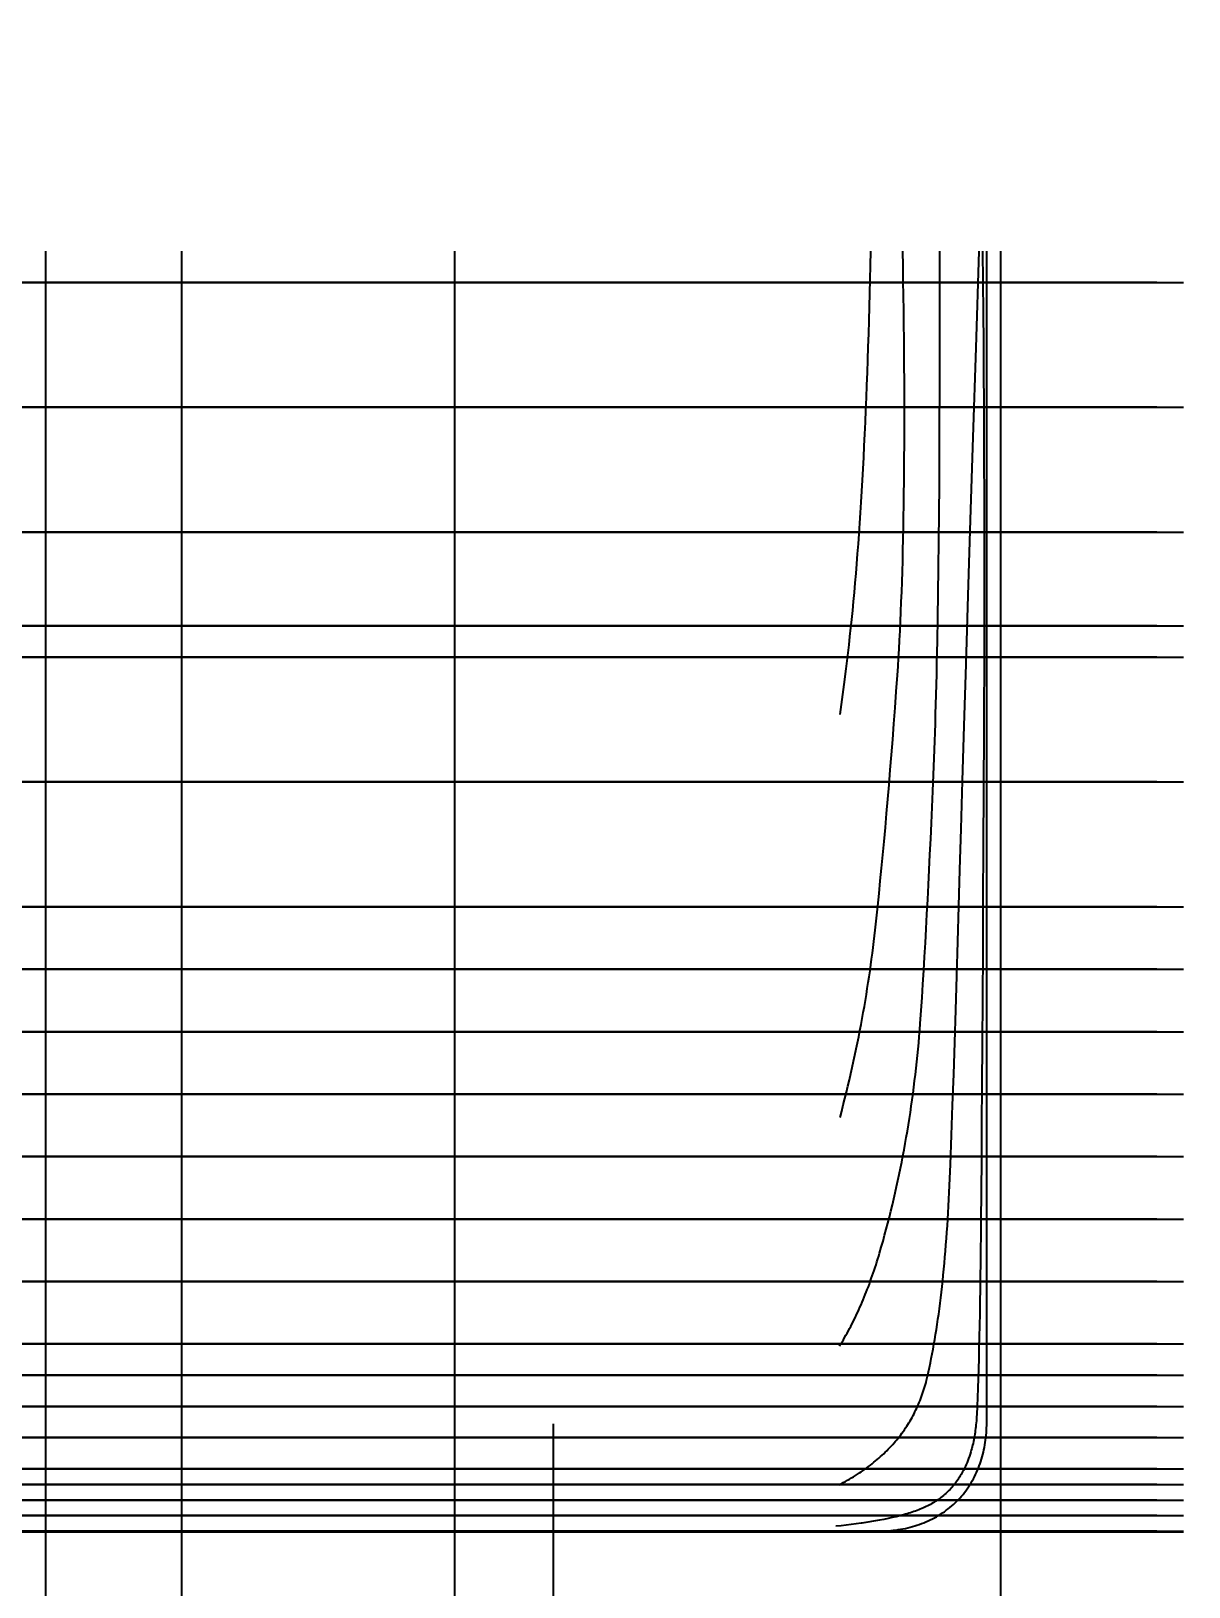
# Model space of a CAD drawing. Header units: millimetres. Extents: x -190954 to 154095, y 101 to 64253.
# Drawn here: x 252.54 to 264.91, y 140.57 to 157.18 of the extents above; entities that cross this region are included whole.
import ezdxf

# ---------------------------------------------------------------- set-up
doc = ezdxf.new("R2010")
doc.units = ezdxf.units.MM
for name, color, linetype in [('GRID', 179, 'Continuous'), ('ST10', 179, 'Continuous'), ('ST11', 179, 'Continuous'), ('ST12', 179, 'Continuous'), ('ST13', 179, 'Continuous'), ('ST14', 179, 'Continuous'), ('ST15', 179, 'Continuous'), ('ST16', 179, 'Continuous'), ('WL20', 179, 'Continuous')]:
    doc.layers.add(name, color=color, linetype=linetype)
doc.styles.add('SLDTEXTSTYLE0', font='TXT', dxfattribs={"width": 0.75})
doc.dimstyles.new('SLDDIMSTYLE1', dxfattribs={"dimtxt": 3.175, "dimasz": 3.302, "dimexe": 0, "dimexo": 0.0625, "dimgap": 0.79375, "dimtad": 0, "dimtih": 1, "dimtoh": 1, "dimlfac": 1500, "dimrnd": 1e-09, "dimzin": 4, "dimdsep": 46, "dimtxsty": 'SLDTEXTSTYLE0', "dimsah": 1, "dimcen": 0.09, "dimadec": 0, "dimazin": 1, "dimtfac": 1, "dimtmove": 0, "dimatfit": 0, "dimfxl": 0, "dimfrac": 2, "dimtolj": 1, "dimtzin": 12, "dimarcsym": 0})

# ---------------------------------------------------------------- blocks, each defined once
blk = doc.blocks.new('_D_1')
at = {"layer": 'WL20'}
for p, q in [((274.867, 150.832), (274.867, 157.182)), ((266.119, 150.832), (278.042, 150.832)), ((266.119, 141.159), (278.042, 141.159)), ((274.867, 141.159), (274.867, 134.809))]:
    blk.add_line(p, q, dxfattribs=at)
for points in [[(274.867, 150.832), (275.375, 154.134), (274.359, 154.134)], [(274.867, 141.159), (274.359, 137.857), (275.375, 137.857)]]:
    blk.add_solid(points, dxfattribs=at)
at = {"layer": 'WL20', "insert": (266.069, 148.293), "char_height": 3.175, "attachment_point": 1, "style": 'SLDTEXTSTYLE0'}
blk.add_mtext('14510.00', dxfattribs=at)
blk = doc.blocks.new('_D_3')
at = {"layer": 'WL20'}
for p, q in [((283.63, 136.813), (283.63, 143.163)), ((253.356, 136.813), (286.805, 136.813)), ((253.356, 125.147), (286.805, 125.147)), ((283.63, 125.147), (283.63, 118.797))]:
    blk.add_line(p, q, dxfattribs=at)
for points in [[(283.63, 136.813), (284.138, 140.115), (283.122, 140.115)], [(283.63, 125.147), (283.122, 121.845), (284.138, 121.845)]]:
    blk.add_solid(points, dxfattribs=at)
at = {"layer": 'WL20', "insert": (274.833, 132.78), "char_height": 3.175, "attachment_point": 1, "style": 'SLDTEXTSTYLE0'}
blk.add_mtext('17500.00', dxfattribs=at)

msp = doc.modelspace()

# ---------------------------------------------------------------- linework, layer by layer
at = {"layer": 'GRID', "color": 135}
for p, q in [((252.6966667, 125.1466667), (252.6966667, 154.8319333)), ((254.1466667, 125.1466667), (254.1466667, 154.8319333)), ((257.0633333, 125.1466667), (257.0633333, 154.8319333)), ((262.8966667, 125.1466667), (262.8966667, 154.8319333)), ((237.8966667, 154.4986), (264.5633333, 154.4986)), ((264.5633333, 154.4986), (237.8966667, 154.4986)), ((237.8966667, 153.1652667), (264.5633333, 153.1652667)), ((264.5633333, 153.1652667), (237.8966667, 153.1652667)), ((237.8966667, 151.8319333), (264.5633333, 151.8319333)), ((264.5633333, 151.8319333), (237.8966667, 151.8319333)), ((237.8966667, 150.4986), (264.5633333, 150.4986)), ((264.5633333, 150.4986), (237.8966667, 150.4986)), ((237.8966667, 149.1652667), (264.5633333, 149.1652667)), ((264.5633333, 149.1652667), (237.8966667, 149.1652667)), ((237.8966667, 147.8319333), (264.5633333, 147.8319333)), ((264.5633333, 147.8319333), (237.8966667, 147.8319333)), ((237.8966667, 147.1652667), (264.5633333, 147.1652667)), ((264.5633333, 147.1652667), (237.8966667, 147.1652667)), ((237.8966667, 146.4986), (264.5633333, 146.4986)), ((264.5633333, 146.4986), (237.8966667, 146.4986)), ((237.8966667, 145.8319333), (264.5633333, 145.8319333)), ((264.5633333, 145.8319333), (237.8966667, 145.8319333)), ((237.8966667, 145.1652667), (264.5633333, 145.1652667)), ((264.5633333, 145.1652667), (237.8966667, 145.1652667)), ((237.8966667, 144.4986), (264.5633333, 144.4986)), ((264.5633333, 144.4986), (237.8966667, 144.4986)), ((237.8966667, 143.8319333), (264.5633333, 143.8319333)), ((264.5633333, 143.8319333), (237.8966667, 143.8319333)), ((237.8966667, 143.1652667), (264.5633333, 143.1652667)), ((264.5633333, 143.1652667), (237.8966667, 143.1652667)), ((237.8966667, 142.8319333), (264.5633333, 142.8319333)), ((264.5633333, 142.8319333), (237.8966667, 142.8319333)), ((237.8966667, 142.4986), (264.5633333, 142.4986)), ((264.5633333, 142.4986), (237.8966667, 142.4986)), ((258.117767, 112.6275564), (258.117767, 142.312823)), ((237.8966667, 142.1652667), (264.5633333, 142.1652667)), ((264.5633333, 142.1652667), (237.8966667, 142.1652667)), ((237.8966667, 141.8319333), (264.5633333, 141.8319333)), ((264.5633333, 141.8319333), (237.8966667, 141.8319333)), ((237.8966667, 141.6652667), (264.5633333, 141.6652667)), ((264.5633333, 141.6652667), (237.8966667, 141.6652667)), ((237.8966667, 141.4986), (264.5633333, 141.4986)), ((264.5633333, 141.4986), (237.8966667, 141.4986)), ((237.8966667, 141.3319333), (264.5633333, 141.3319333)), ((264.5633333, 141.3319333), (237.8966667, 141.3319333)), ((237.8966667, 141.1586), (264.5633333, 141.1586)), ((264.5633333, 141.1586), (237.8966667, 141.1586))]:
    msp.add_line(p, q, dxfattribs=at)
at = {"layer": 'GRID', "color": 255}
for p, q in [((264.5633333, 154.4986), (264.84871, 154.4986)), ((264.5633333, 153.1652667), (264.84871, 153.1652667)), ((264.5633333, 151.8319333), (264.84871, 151.8319333)), ((264.5633333, 150.4986), (264.84871, 150.4986)), ((264.5633333, 149.1652667), (264.84871, 149.1652667)), ((264.5633333, 147.8319333), (264.84871, 147.8319333)), ((264.5633333, 147.1652667), (264.84871, 147.1652667)), ((264.5633333, 146.4986), (264.84871, 146.4986)), ((264.5633333, 145.8319333), (264.84871, 145.8319333)), ((264.5633333, 145.1652667), (264.84871, 145.1652667)), ((264.5633333, 144.4986), (264.84871, 144.4986)), ((264.5633333, 143.8319333), (264.84871, 143.8319333)), ((264.5633333, 143.1652667), (264.84871, 143.1652667)), ((264.5633333, 142.8319333), (264.84871, 142.8319333)), ((264.5633333, 142.4986), (264.84871, 142.4986)), ((264.5633333, 142.1652667), (264.84871, 142.1652667)), ((264.5633333, 141.8319333), (264.84871, 141.8319333)), ((264.5633333, 141.6652667), (264.84871, 141.6652667)), ((264.5633333, 141.4986), (264.84871, 141.4986)), ((264.5633333, 141.3319333), (264.84871, 141.3319333)), ((237.8966667, 141.1652667), (264.5633333, 141.1652667)), ((264.5633333, 141.1652667), (237.8966667, 141.1652667)), ((264.5633333, 141.1652667), (264.84871, 141.1652667)), ((264.5633333, 141.1586), (264.84871, 141.1586))]:
    msp.add_line(p, q, dxfattribs=at)
at = {"layer": 'GRID', "color": 2}
for p, q in [((237.8966667, 150.8319333), (264.5633333, 150.8319333)), ((264.5633333, 150.8319333), (237.8966667, 150.8319333)), ((264.5633333, 150.8319333), (264.84871, 150.8319333))]:
    msp.add_line(p, q, dxfattribs=at)
at = {"layer": 'ST10', "color": 80}
for p, q in [((262.7466667, 154.1756833), (262.7466667, 154.8319333)), ((262.7466667, 153.5194333), (262.7466667, 154.1756833)), ((262.7466667, 152.8631833), (262.7466667, 153.5194333)), ((262.7466667, 152.2069333), (262.7466667, 152.8631833)), ((262.7466667, 151.5506833), (262.7466667, 152.2069333)), ((262.7466667, 150.8944333), (262.7466667, 151.5506833)), ((262.7466667, 150.2381833), (262.7466667, 150.8944333)), ((262.7466667, 149.5819333), (262.7466667, 150.2381833)), ((262.7466667, 148.9256833), (262.7466667, 149.5819333)), ((262.7466667, 148.284082), (262.7466667, 148.9256833)), ((262.7466667, 147.6819493), (262.7466667, 148.284082)), ((262.7466667, 147.119694), (262.7466667, 147.6819493)), ((262.7466667, 146.597314), (262.7466667, 147.119694)), ((262.7466667, 146.1148107), (262.7466667, 146.597314)), ((262.7466667, 145.672184), (262.7466667, 146.1148107)), ((262.7466667, 145.2694333), (262.7466667, 145.672184)), ((262.7466667, 144.9065587), (262.7466667, 145.2694333)), ((262.7466667, 144.5835607), (262.7466667, 144.9065587)), ((262.7466667, 144.2951), (262.7466667, 144.5835607)), ((262.7466667, 144.025048), (262.7466667, 144.2951)), ((262.7466667, 143.7699427), (262.7466667, 144.025048)), ((262.7466667, 143.527392), (262.7466667, 143.7699427)), ((262.7466667, 143.2951827), (262.7466667, 143.527392)), ((262.7466667, 143.0712127), (262.7466667, 143.2951827)), ((262.7466667, 142.8534133), (262.7466667, 143.0712127)), ((262.7466667, 142.6396793), (262.7466667, 142.8534133)), ((262.7466667, 142.4277727), (262.7466667, 142.6396793)), ((262.7465947, 142.3217547), (262.7466667, 142.4277727)), ((262.736936, 142.1638727), (262.7397, 142.189972)), ((262.7397, 142.189972), (262.741996, 142.2161727)), ((262.741996, 142.2161727), (262.743828, 142.242462)), ((262.743828, 142.242462), (262.7452013, 142.26883)), ((262.7452013, 142.26883), (262.746122, 142.2952647)), ((262.746122, 142.2952647), (262.7465947, 142.3217547)), ((262.7102767, 142.0100487), (262.7159373, 142.0352967)), ((262.7159373, 142.0352967), (262.7211067, 142.0607167)), ((262.7211067, 142.0607167), (262.725788, 142.0862953)), ((262.725788, 142.0862953), (262.729984, 142.1120227)), ((262.729984, 142.1120227), (262.7336987, 142.1378853)), ((262.7336987, 142.1378853), (262.736936, 142.1638727)), ((262.656728, 141.8391227), (262.6658787, 141.8628353)), ((262.6658787, 141.8628353), (262.6745273, 141.8868027)), ((262.6745273, 141.8868027), (262.682676, 141.9110127)), ((262.682676, 141.9110127), (262.6903233, 141.9354547)), ((262.6903233, 141.9354547), (262.697472, 141.960116)), ((262.697472, 141.960116), (262.704122, 141.9849847)), ((262.704122, 141.9849847), (262.7102767, 142.0100487)), ((262.5787033, 141.681236), (262.5913347, 141.7028447)), ((262.5913347, 141.7028447), (262.6034753, 141.724788)), ((262.6034753, 141.724788), (262.615122, 141.7470533)), ((262.615122, 141.7470533), (262.626272, 141.7696307)), ((262.626272, 141.7696307), (262.636924, 141.7925087)), ((262.636924, 141.7925087), (262.647076, 141.8156767)), ((262.647076, 141.8156767), (262.656728, 141.8391227)), ((262.4604233, 141.52158), (262.476838, 141.5401633)), ((262.476838, 141.5401633), (262.492798, 141.5591573)), ((262.492798, 141.5591573), (262.5082973, 141.5785527)), ((262.5082973, 141.5785527), (262.5233307, 141.5983413)), ((262.5233307, 141.5983413), (262.5378927, 141.6185133)), ((262.5378927, 141.6185133), (262.551978, 141.63906)), ((262.551978, 141.63906), (262.5655827, 141.6599707)), ((262.5655827, 141.6599707), (262.5787033, 141.681236)), ((262.2519627, 141.34635), (262.2728733, 141.3599547)), ((262.2728733, 141.3599547), (262.2934193, 141.3740407)), ((262.2934193, 141.3740407), (262.313592, 141.388602)), ((262.313592, 141.388602), (262.33338, 141.4036353)), ((262.33338, 141.4036353), (262.352776, 141.4191347)), ((262.352776, 141.4191347), (262.37177, 141.4350953)), ((262.37177, 141.4350953), (262.3903533, 141.45151)), ((262.3903533, 141.45151), (262.408518, 141.4683727)), ((262.408518, 141.4683727), (262.426256, 141.4856767)), ((262.426256, 141.4856767), (262.4435607, 141.5034153)), ((262.4435607, 141.5034153), (262.4604233, 141.52158)), ((261.8512167, 141.1908267), (261.876636, 141.195996)), ((261.876636, 141.195996), (261.901884, 141.2016567)), ((261.901884, 141.2016567), (261.9269487, 141.2078107)), ((261.9269487, 141.2078107), (261.9518173, 141.2144613)), ((261.9518173, 141.2144613), (261.9764787, 141.2216093)), ((261.9764787, 141.2216093), (262.00092, 141.2292573)), ((262.00092, 141.2292573), (262.0251307, 141.2374053)), ((262.0251307, 141.2374053), (262.049098, 141.2460547)), ((262.049098, 141.2460547), (262.0728107, 141.2552053)), ((262.0728107, 141.2552053), (262.096256, 141.2648567)), ((262.096256, 141.2648567), (262.119424, 141.2750093)), ((262.119424, 141.2750093), (262.142302, 141.2856613)), ((262.142302, 141.2856613), (262.16488, 141.2968113)), ((262.16488, 141.2968113), (262.1871453, 141.3084573)), ((262.1871453, 141.3084573), (262.209088, 141.320598)), ((262.209088, 141.320598), (262.2306973, 141.33323)), ((262.2306973, 141.33323), (262.2519627, 141.34635)), ((260.999006, 141.1652667), (261.2510793, 141.1652667)), ((261.2510793, 141.1652667), (261.4821913, 141.1652667)), ((261.4821913, 141.1652667), (261.590178, 141.1653387)), ((261.590178, 141.1653387), (261.6166687, 141.1658113)), ((261.6166687, 141.1658113), (261.6431027, 141.166732)), ((261.6431027, 141.166732), (261.6694707, 141.1681053)), ((261.6694707, 141.1681053), (261.6957607, 141.1699373)), ((261.6957607, 141.1699373), (261.7219607, 141.1722333)), ((261.7219607, 141.1722333), (261.7480607, 141.1749973)), ((261.7480607, 141.1749973), (261.7740473, 141.1782347)), ((261.7740473, 141.1782347), (261.7999107, 141.1819493)), ((261.7999107, 141.1819493), (261.8256373, 141.1861453)), ((261.8256373, 141.1861453), (261.8512167, 141.1908267))]:
    msp.add_line(p, q, dxfattribs=at)
at = {"layer": 'ST11', "color": 80}
for p, q in [((262.7466667, 154.1756833), (262.7466667, 154.8319333)), ((262.7466667, 153.5194333), (262.7466667, 154.1756833)), ((262.7466667, 152.8631833), (262.7466667, 153.5194333)), ((262.7466667, 152.2069333), (262.7466667, 152.8631833)), ((262.7466667, 151.5506833), (262.7466667, 152.2069333)), ((262.7466667, 150.8944333), (262.7466667, 151.5506833)), ((262.7466667, 150.2381833), (262.7466667, 150.8944333)), ((262.7466667, 149.5819333), (262.7466667, 150.2381833)), ((262.7466667, 148.9256833), (262.7466667, 149.5819333)), ((262.7466667, 148.284082), (262.7466667, 148.9256833)), ((262.7466667, 147.6819493), (262.7466667, 148.284082)), ((262.7466667, 147.119694), (262.7466667, 147.6819493)), ((262.7466667, 146.597314), (262.7466667, 147.119694)), ((262.7466667, 146.1148107), (262.7466667, 146.597314)), ((262.7466667, 145.672184), (262.7466667, 146.1148107)), ((262.7466667, 145.2694333), (262.7466667, 145.672184)), ((262.7466667, 144.9065587), (262.7466667, 145.2694333)), ((262.7466667, 144.5835607), (262.7466667, 144.9065587)), ((262.7466667, 144.2951), (262.7466667, 144.5835607)), ((262.7466667, 144.025048), (262.7466667, 144.2951)), ((262.7466667, 143.7699427), (262.7466667, 144.025048)), ((262.7466667, 143.527392), (262.7466667, 143.7699427)), ((262.7466667, 143.2951827), (262.7466667, 143.527392)), ((262.7466667, 143.0712127), (262.7466667, 143.2951827)), ((262.7466667, 142.8534133), (262.7466667, 143.0712127)), ((262.7466667, 142.6396793), (262.7466667, 142.8534133)), ((262.7466667, 142.4277727), (262.7466667, 142.6396793)), ((262.7465947, 142.3217547), (262.7466667, 142.4277727)), ((262.736936, 142.1638727), (262.7397, 142.189972)), ((262.7397, 142.189972), (262.741996, 142.2161727)), ((262.741996, 142.2161727), (262.743828, 142.242462)), ((262.743828, 142.242462), (262.7452013, 142.26883)), ((262.7452013, 142.26883), (262.746122, 142.2952647)), ((262.746122, 142.2952647), (262.7465947, 142.3217547)), ((262.7102767, 142.0100487), (262.7159373, 142.0352967)), ((262.7159373, 142.0352967), (262.7211067, 142.0607167)), ((262.7211067, 142.0607167), (262.725788, 142.0862953)), ((262.725788, 142.0862953), (262.729984, 142.1120227)), ((262.729984, 142.1120227), (262.7336987, 142.1378853)), ((262.7336987, 142.1378853), (262.736936, 142.1638727)), ((262.656728, 141.8391227), (262.6658787, 141.8628353)), ((262.6658787, 141.8628353), (262.6745273, 141.8868027)), ((262.6745273, 141.8868027), (262.682676, 141.9110127)), ((262.682676, 141.9110127), (262.6903233, 141.9354547)), ((262.6903233, 141.9354547), (262.697472, 141.960116)), ((262.697472, 141.960116), (262.704122, 141.9849847)), ((262.704122, 141.9849847), (262.7102767, 142.0100487)), ((262.5787033, 141.681236), (262.5913347, 141.7028447)), ((262.5913347, 141.7028447), (262.6034753, 141.724788)), ((262.6034753, 141.724788), (262.615122, 141.7470533)), ((262.615122, 141.7470533), (262.626272, 141.7696307)), ((262.626272, 141.7696307), (262.636924, 141.7925087)), ((262.636924, 141.7925087), (262.647076, 141.8156767)), ((262.647076, 141.8156767), (262.656728, 141.8391227)), ((262.4604233, 141.52158), (262.476838, 141.5401633)), ((262.476838, 141.5401633), (262.492798, 141.5591573)), ((262.492798, 141.5591573), (262.5082973, 141.5785527)), ((262.5082973, 141.5785527), (262.5233307, 141.5983413)), ((262.5233307, 141.5983413), (262.5378927, 141.6185133)), ((262.5378927, 141.6185133), (262.551978, 141.63906)), ((262.551978, 141.63906), (262.5655827, 141.6599707)), ((262.5655827, 141.6599707), (262.5787033, 141.681236)), ((262.2519627, 141.34635), (262.2728733, 141.3599547)), ((262.2728733, 141.3599547), (262.2934193, 141.3740407)), ((262.2934193, 141.3740407), (262.313592, 141.388602)), ((262.313592, 141.388602), (262.33338, 141.4036353)), ((262.33338, 141.4036353), (262.352776, 141.4191347)), ((262.352776, 141.4191347), (262.37177, 141.4350953)), ((262.37177, 141.4350953), (262.3903533, 141.45151)), ((262.3903533, 141.45151), (262.408518, 141.4683727)), ((262.408518, 141.4683727), (262.426256, 141.4856767)), ((262.426256, 141.4856767), (262.4435607, 141.5034153)), ((262.4435607, 141.5034153), (262.4604233, 141.52158)), ((261.8512167, 141.1908267), (261.876636, 141.195996)), ((261.876636, 141.195996), (261.901884, 141.2016567)), ((261.901884, 141.2016567), (261.9269487, 141.2078107)), ((261.9269487, 141.2078107), (261.9518173, 141.2144613)), ((261.9518173, 141.2144613), (261.9764787, 141.2216093)), ((261.9764787, 141.2216093), (262.00092, 141.2292573)), ((262.00092, 141.2292573), (262.0251307, 141.2374053)), ((262.0251307, 141.2374053), (262.049098, 141.2460547)), ((262.049098, 141.2460547), (262.0728107, 141.2552053)), ((262.0728107, 141.2552053), (262.096256, 141.2648567)), ((262.096256, 141.2648567), (262.119424, 141.2750093)), ((262.119424, 141.2750093), (262.142302, 141.2856613)), ((262.142302, 141.2856613), (262.16488, 141.2968113)), ((262.16488, 141.2968113), (262.1871453, 141.3084573)), ((262.1871453, 141.3084573), (262.209088, 141.320598)), ((262.209088, 141.320598), (262.2306973, 141.33323)), ((262.2306973, 141.33323), (262.2519627, 141.34635)), ((260.9964787, 141.1652667), (261.2501807, 141.1652667)), ((261.2501807, 141.1652667), (261.4821073, 141.1652667)), ((261.4821073, 141.1652667), (261.590178, 141.1653387)), ((261.590178, 141.1653387), (261.6166687, 141.1658113)), ((261.6166687, 141.1658113), (261.6431027, 141.166732)), ((261.6431027, 141.166732), (261.6694707, 141.1681053)), ((261.6694707, 141.1681053), (261.6957607, 141.1699373)), ((261.6957607, 141.1699373), (261.7219607, 141.1722333)), ((261.7219607, 141.1722333), (261.7480607, 141.1749973)), ((261.7480607, 141.1749973), (261.7740473, 141.1782347)), ((261.7740473, 141.1782347), (261.7999107, 141.1819493)), ((261.7999107, 141.1819493), (261.8256373, 141.1861453)), ((261.8256373, 141.1861453), (261.8512167, 141.1908267))]:
    msp.add_line(p, q, dxfattribs=at)
at = {"layer": 'ST12', "color": 80}
for p, q in [((262.7024513, 154.8319333), (262.7051493, 154.5048447)), ((262.7051493, 154.5048447), (262.7075967, 154.178698)), ((262.7075967, 154.178698), (262.7097933, 153.8534933)), ((262.7097933, 153.8534933), (262.711738, 153.5292313)), ((262.711738, 153.5292313), (262.7134313, 153.2059107)), ((262.7134313, 153.2059107), (262.714874, 152.8835327)), ((262.714874, 152.8835327), (262.7160647, 152.562096)), ((262.7160647, 152.562096), (262.7170047, 152.241602)), ((262.7170047, 152.241602), (262.7176933, 151.92205)), ((262.7176933, 151.92205), (262.7181307, 151.6034393)), ((262.7181307, 151.6034393), (262.7183173, 151.2857713)), ((262.7183173, 151.2857713), (262.718252, 150.9690447)), ((262.718252, 150.9690447), (262.717936, 150.65326)), ((262.717936, 150.65326), (262.7173687, 150.338418)), ((262.7173687, 150.338418), (262.71655, 150.0245173)), ((262.71655, 150.0245173), (262.71548, 149.7115593)), ((262.71548, 149.7115593), (262.712586, 149.0884693)), ((262.712586, 149.0884693), (262.7091067, 148.4798407)), ((262.7091067, 148.4798407), (262.705752, 147.9037893)), ((262.705752, 147.9037893), (262.702534, 147.3606113)), ((262.702534, 147.3606113), (262.6994527, 146.850306)), ((262.6994527, 146.850306), (262.6965087, 146.3728747)), ((262.6965087, 146.3728747), (262.6937007, 145.92832)), ((262.6937007, 145.92832), (262.6910293, 145.516644)), ((262.6910293, 145.516644), (262.6884947, 145.1378513)), ((262.6884947, 145.1378513), (262.6860967, 144.7919467)), ((262.6860967, 144.7919467), (262.683652, 144.4745247)), ((262.683652, 144.4745247), (262.682226, 144.3220127)), ((262.682226, 144.3220127), (262.6806547, 144.1733933)), ((262.6789373, 144.0286627), (262.6770733, 143.8878187)), ((262.6806547, 144.1733933), (262.6789373, 144.0286627)), ((262.6770733, 143.8878187), (262.675064, 143.750858)), ((262.675064, 143.750858), (262.672908, 143.61778)), ((262.672908, 143.61778), (262.6706047, 143.488582)), ((262.6681547, 143.3632653), (262.6655567, 143.241828)), ((262.6706047, 143.488582), (262.6681547, 143.3632653)), ((262.6655567, 143.241828), (262.66281, 143.1242707)), ((262.66281, 143.1242707), (262.6599147, 143.0105953)), ((262.65687, 142.9008027), (262.6536753, 142.7948947)), ((262.6599147, 143.0105953), (262.65687, 142.9008027)), ((262.65033, 142.6928747), (262.6468327, 142.5947447)), ((262.6536753, 142.7948947), (262.65033, 142.6928747)), ((262.6468327, 142.5947447), (262.6431827, 142.5005093)), ((262.636752, 142.3663833), (262.6351367, 142.344818)), ((262.6381553, 142.3881667), (262.636752, 142.3663833)), ((262.6393467, 142.4101687), (262.6381553, 142.3881667)), ((262.6431827, 142.5005093), (262.6393467, 142.4101687)), ((262.617916, 142.1999713), (262.614612, 142.1801513)), ((262.6210093, 142.2200093), (262.617916, 142.1999713)), ((262.623892, 142.240266), (262.6210093, 142.2200093)), ((262.6265633, 142.26074), (262.623892, 142.240266)), ((262.6290233, 142.2814327), (262.6265633, 142.26074)), ((262.6312727, 142.3023427), (262.6290233, 142.2814327)), ((262.63331, 142.3234713), (262.6312727, 142.3023427)), ((262.6351367, 142.344818), (262.63331, 142.3234713)), ((262.5805787, 142.0294347), (262.5753733, 142.011576)), ((262.5855727, 142.0475113), (262.5805787, 142.0294347)), ((262.5903547, 142.065806), (262.5855727, 142.0475113)), ((262.5949253, 142.0843187), (262.5903547, 142.065806)), ((262.5992847, 142.1030493), (262.5949253, 142.0843187)), ((262.6034333, 142.121998), (262.5992847, 142.1030493)), ((262.6073707, 142.141164), (262.6034333, 142.121998)), ((262.6110967, 142.1605487), (262.6073707, 142.141164)), ((262.614612, 142.1801513), (262.6110967, 142.1605487)), ((262.5189713, 141.860672), (262.511638, 141.844998)), ((262.52609, 141.8765647), (262.5189713, 141.860672)), ((262.5355453, 141.8988113), (262.52609, 141.8765647)), ((262.544596, 141.921472), (262.5355453, 141.8988113)), ((262.552838, 141.9434347), (262.544596, 141.921472)), ((262.5607147, 141.9657733), (262.552838, 141.9434347)), ((262.5682267, 141.9884867), (262.5607147, 141.9657733)), ((262.5753733, 142.011576), (262.5682267, 141.9884867)), ((262.4264447, 141.700324), (262.41673, 141.6870667)), ((262.4359413, 141.7138013), (262.4264447, 141.700324)), ((262.4452187, 141.7274993), (262.4359413, 141.7138013)), ((262.4542787, 141.741418), (262.4452187, 141.7274993)), ((262.4631213, 141.755556), (262.4542787, 141.741418)), ((262.4717473, 141.7699147), (262.4631213, 141.755556)), ((262.4801567, 141.7844927), (262.4717473, 141.7699147)), ((262.48835, 141.79929), (262.4801567, 141.7844927)), ((262.4963273, 141.8143067), (262.48835, 141.79929)), ((262.50409, 141.8295427), (262.4963273, 141.8143067)), ((262.511638, 141.844998), (262.50409, 141.8295427)), ((262.270232, 141.5348967), (262.2573853, 141.524752)), ((262.2828507, 141.5452653), (262.270232, 141.5348967)), ((262.295242, 141.555858), (262.2828507, 141.5452653)), ((262.307406, 141.566674), (262.295242, 141.555858)), ((262.319344, 141.5777133), (262.307406, 141.566674)), ((262.3310567, 141.5889753), (262.319344, 141.5777133)), ((262.3425447, 141.60046), (262.3310567, 141.5889753)), ((262.3538093, 141.6121673), (262.3425447, 141.60046)), ((262.36485, 141.6240967), (262.3538093, 141.6121673)), ((262.3756687, 141.6362473), (262.36485, 141.6240967)), ((262.3862653, 141.6486207), (262.3756687, 141.6362473)), ((262.3966407, 141.6612147), (262.3862653, 141.6486207)), ((262.4067953, 141.67403), (262.3966407, 141.6612147)), ((262.41673, 141.6870667), (262.4067953, 141.67403)), ((261.9328207, 141.3632733), (261.9144473, 141.357594)), ((261.9508793, 141.3690427), (261.9328207, 141.3632733)), ((261.9686227, 141.3749013), (261.9508793, 141.3690427)), ((261.98605, 141.38085), (261.9686227, 141.3749013)), ((262.0031727, 141.3869127), (261.98605, 141.38085)), ((262.0200427, 141.3931933), (262.0031727, 141.3869127)), ((262.0366687, 141.3997047), (262.0200427, 141.3931933)), ((262.05305, 141.406446), (262.0366687, 141.3997047)), ((262.0691893, 141.4134167), (262.05305, 141.406446)), ((262.0850873, 141.4206167), (262.0691893, 141.4134167)), ((262.100744, 141.4280453), (262.0850873, 141.4206167)), ((262.116162, 141.4357027), (262.100744, 141.4280453)), ((262.1313413, 141.443588), (262.116162, 141.4357027)), ((262.1462833, 141.4517013), (262.1313413, 141.443588)), ((262.1609887, 141.4600413), (262.1462833, 141.4517013)), ((262.1754587, 141.468608), (262.1609887, 141.4600413)), ((262.189694, 141.4774013), (262.1754587, 141.468608)), ((262.203696, 141.4864207), (262.189694, 141.4774013)), ((262.2174653, 141.495666), (262.203696, 141.4864207)), ((262.2310027, 141.505136), (262.2174653, 141.495666)), ((262.2443087, 141.514832), (262.2310027, 141.505136)), ((262.2573853, 141.524752), (262.2443087, 141.514832)), ((261.1916367, 141.2242293), (261.1349987, 141.2183673)), ((261.4062193, 141.25093), (261.1916367, 141.2242293)), ((261.411616, 141.2517047), (261.4062193, 141.25093)), ((261.6014493, 141.282916), (261.411616, 141.2517047)), ((261.6472027, 141.2917533), (261.6014493, 141.282916)), ((261.6917267, 141.3009307), (261.6472027, 141.2917533)), ((261.7350167, 141.31045), (261.6917267, 141.3009307)), ((261.7770693, 141.3203147), (261.7350167, 141.31045)), ((261.81788, 141.3305273), (261.7770693, 141.3203147)), ((261.8574447, 141.3410893), (261.81788, 141.3305273)), ((261.8767587, 141.346502), (261.8574447, 141.3410893)), ((261.89576, 141.3520033), (261.8767587, 141.346502)), ((261.9144473, 141.357594), (261.89576, 141.3520033))]:
    msp.add_line(p, q, dxfattribs=at)
at = {"layer": 'ST13', "color": 80}
for p, q in [((262.6324733, 153.801594), (262.6657293, 154.8319333)), ((262.6018373, 152.8457), (262.6324733, 153.801594)), ((262.5738133, 151.9640713), (262.6018373, 152.8457)), ((262.5483927, 151.1565493), (262.5738133, 151.9640713)), ((262.525568, 150.423), (262.5483927, 151.1565493)), ((262.5053333, 149.7633107), (262.525568, 150.423)), ((262.4876833, 149.1773947), (262.5053333, 149.7633107)), ((262.472614, 148.6651913), (262.4876833, 149.1773947)), ((262.460122, 148.2266633), (262.472614, 148.6651913)), ((262.4492207, 147.8382653), (262.460122, 148.2266633)), ((262.438242, 147.4601207), (262.4492207, 147.8382653)), ((262.4271593, 147.0915793), (262.438242, 147.4601207)), ((262.415974, 146.7326473), (262.4271593, 147.0915793)), ((262.404686, 146.3833307), (262.415974, 146.7326473)), ((262.3932953, 146.0436353), (262.404686, 146.3833307)), ((262.3818013, 145.71357), (262.3932953, 146.0436353)), ((262.3702047, 145.3931447), (262.3818013, 145.71357)), ((262.3585047, 145.0823687), (262.3702047, 145.3931447)), ((262.35254, 144.930692), (262.3585047, 145.0823687)), ((262.3458633, 144.7822473), (262.349308, 144.856046)), ((262.349308, 144.856046), (262.35254, 144.930692)), ((262.3383427, 144.63719), (262.3422087, 144.7092947)), ((262.3422087, 144.7092947), (262.3458633, 144.7822473)), ((262.3299753, 144.495524), (262.3342647, 144.5659333)), ((262.3342647, 144.5659333), (262.3383427, 144.63719)), ((262.3158407, 144.2893747), (262.320764, 144.3572433)), ((262.320764, 144.3572433), (262.3254753, 144.42596)), ((262.3254753, 144.42596), (262.3299753, 144.495524)), ((262.3053613, 144.1561773), (262.310706, 144.2223533)), ((262.310706, 144.2223533), (262.3158407, 144.2893747)), ((262.288058, 143.962734), (262.2940373, 144.0263673)), ((262.2940373, 144.0263673), (262.2998053, 144.0908487)), ((262.2998053, 144.0908487), (262.3053613, 144.1561773)), ((262.275468, 143.8380047), (262.2818687, 143.8999453)), ((262.2818687, 143.8999453), (262.288058, 143.962734)), ((262.254998, 143.6572653), (262.262032, 143.716666)), ((262.262032, 143.716666), (262.2688553, 143.7769113)), ((262.2688553, 143.7769113), (262.275468, 143.8380047)), ((262.2326287, 143.4841507), (262.2402967, 143.5410073)), ((262.2402967, 143.5410073), (262.2477533, 143.5987127)), ((262.2477533, 143.5987127), (262.254998, 143.6572653)), ((262.2083627, 143.3186593), (262.2166627, 143.3729747)), ((262.2166627, 143.3729747), (262.2247513, 143.4281387)), ((262.2247513, 143.4281387), (262.2326287, 143.4841507)), ((262.1821987, 143.160796), (262.1911307, 143.2125693)), ((262.1911307, 143.2125693), (262.1998513, 143.265192)), ((262.1998513, 143.265192), (262.2083627, 143.3186593)), ((262.1541373, 143.010564), (262.1637007, 143.0597947)), ((262.1637007, 143.0597947), (262.1730553, 143.1098707)), ((262.1730553, 143.1098707), (262.1821987, 143.160796)), ((262.113774, 142.8221287), (262.12418, 142.8679667)), ((262.12418, 142.8679667), (262.1343767, 142.91465)), ((262.1343767, 142.91465), (262.1443627, 142.962182)), ((262.1443627, 142.962182), (262.1541373, 143.010564)), ((262.072172, 142.667468), (262.0789193, 142.6890947)), ((262.0789193, 142.6890947), (262.085388, 142.7108747)), ((262.085388, 142.7108747), (262.091578, 142.732808)), ((262.091578, 142.732808), (262.097488, 142.7548947)), ((262.097488, 142.7548947), (262.1031193, 142.777134)), ((262.1031193, 142.777134), (262.113774, 142.8221287)), ((262.0171533, 142.5204013), (262.025846, 142.540946)), ((262.025846, 142.540946), (262.0342613, 142.561646)), ((262.0342613, 142.561646), (262.0423993, 142.5825013)), ((262.0423993, 142.5825013), (262.0502593, 142.6035113)), ((262.0502593, 142.6035113), (262.057842, 142.624676)), ((262.057842, 142.624676), (262.065146, 142.6459947)), ((262.065146, 142.6459947), (262.072172, 142.667468)), ((261.926494, 142.3425287), (261.9376687, 142.361664)), ((261.9376687, 142.361664), (261.9485687, 142.3809573)), ((261.9485687, 142.3809573), (261.959194, 142.400408)), ((261.959194, 142.400408), (261.9695433, 142.4200153)), ((261.9695433, 142.4200153), (261.979618, 142.43978)), ((261.979618, 142.43978), (261.989416, 142.4597007)), ((261.989416, 142.4597007), (261.998938, 142.479778)), ((261.998938, 142.479778), (262.008184, 142.5000113)), ((262.008184, 142.5000113), (262.0171533, 142.5204013)), ((261.81361, 142.1774407), (261.8272433, 142.1951467)), ((261.8272433, 142.1951467), (261.8406047, 142.2130133)), ((261.8406047, 142.2130133), (261.853694, 142.2310387)), ((261.853694, 142.2310387), (261.8665107, 142.2492233)), ((261.8665107, 142.2492233), (261.8790547, 142.2675673)), ((261.8790547, 142.2675673), (261.8913247, 142.28607)), ((261.8913247, 142.28607), (261.903322, 142.3047313)), ((261.903322, 142.3047313), (261.9150453, 142.3235507)), ((261.9150453, 142.3235507), (261.926494, 142.3425287)), ((261.6624067, 142.009226), (261.6787373, 142.02532)), ((261.6787373, 142.02532), (261.6948007, 142.041576)), ((261.6948007, 142.041576), (261.7105953, 142.0579947)), ((261.7105953, 142.0579947), (261.7261213, 142.0745753)), ((261.7261213, 142.0745753), (261.7413787, 142.0913167)), ((261.7413787, 142.0913167), (261.756366, 142.10822)), ((261.756366, 142.10822), (261.7710827, 142.125284)), ((261.7710827, 142.125284), (261.7855293, 142.1425093)), ((261.7855293, 142.1425093), (261.7997053, 142.1598947)), ((261.7997053, 142.1598947), (261.81361, 142.1774407)), ((261.4652233, 141.842982), (261.484468, 141.8572727)), ((261.484468, 141.8572727), (261.5034507, 141.8717287)), ((261.5034507, 141.8717287), (261.5221707, 141.8863493)), ((261.5221707, 141.8863493), (261.5406273, 141.9011353)), ((261.5406273, 141.9011353), (261.55882, 141.9160853)), ((261.55882, 141.9160853), (261.5767487, 141.9312)), ((261.5767487, 141.9312), (261.594412, 141.9464787)), ((261.594412, 141.9464787), (261.61181, 141.9619207)), ((261.61181, 141.9619207), (261.628942, 141.977526)), ((261.628942, 141.977526), (261.645808, 141.9932947)), ((261.645808, 141.9932947), (261.6624067, 142.009226)), ((261.214112, 141.6844967), (261.2364433, 141.69678)), ((261.2364433, 141.69678), (261.2585213, 141.709232)), ((261.2585213, 141.709232), (261.280346, 141.7218533)), ((261.280346, 141.7218533), (261.3019167, 141.7346427)), ((261.3019167, 141.7346427), (261.323232, 141.7476)), ((261.323232, 141.7476), (261.3442913, 141.7607253)), ((261.3442913, 141.7607253), (261.3650933, 141.774018)), ((261.3650933, 141.774018), (261.385638, 141.787478)), ((261.385638, 141.787478), (261.405924, 141.8011047)), ((261.405924, 141.8011047), (261.4259507, 141.8148973)), ((261.4259507, 141.8148973), (261.4457167, 141.8288567)), ((261.4457167, 141.8288567), (261.4652233, 141.842982)), ((261.1686967, 141.6604393), (261.19153, 141.6723833)), ((261.19153, 141.6723833), (261.214112, 141.6844967))]:
    msp.add_line(p, q, dxfattribs=at)
at = {"layer": 'ST14', "color": 80}
for p, q in [((262.2442213, 154.4409687), (262.24341, 154.8319333)), ((262.244576, 154.0616607), (262.2442213, 154.4409687)), ((262.244478, 153.6940427), (262.244576, 154.0616607)), ((262.243932, 153.3381473), (262.244478, 153.6940427)), ((262.2429407, 152.9940047), (262.243932, 153.3381473)), ((262.241508, 152.6616433), (262.2429407, 152.9940047)), ((262.2396373, 152.3410887), (262.241508, 152.6616433)), ((262.2373307, 152.0323667), (262.2396373, 152.3410887)), ((262.2345913, 151.7354993), (262.2373307, 152.0323667)), ((262.2314213, 151.450508), (262.2345913, 151.7354993)), ((262.2278227, 151.17741), (262.2314213, 151.450508)), ((262.2237973, 150.9162247), (262.2278227, 151.17741)), ((262.2193473, 150.6669647), (262.2237973, 150.9162247)), ((262.2144727, 150.429644), (262.2193473, 150.6669647)), ((262.2118767, 150.3154647), (262.2144727, 150.429644)), ((262.2063687, 150.0960733), (262.2091753, 150.204274)), ((262.2091753, 150.204274), (262.2118767, 150.3154647)), ((262.203456, 149.9908633), (262.2063687, 150.0960733)), ((262.1973147, 149.7894187), (262.200438, 149.8886447)), ((262.200438, 149.8886447), (262.203456, 149.9908633)), ((262.190752, 149.5999467), (262.194086, 149.693186)), ((262.194086, 149.693186), (262.1973147, 149.7894187)), ((262.18384, 149.4199907), (262.190752, 149.5999467)), ((262.1767807, 149.2427493), (262.18384, 149.4199907)), ((262.1695847, 149.0678407), (262.1767807, 149.2427493)), ((262.1622533, 148.8952553), (262.1695847, 149.0678407)), ((262.1547847, 148.7250007), (262.1622533, 148.8952553)), ((262.1471807, 148.5570693), (262.1547847, 148.7250007)), ((262.1394387, 148.3914693), (262.1471807, 148.5570693)), ((262.131562, 148.2281933), (262.1394387, 148.3914693)), ((262.123548, 148.067248), (262.131562, 148.2281933)), ((262.115398, 147.9086267), (262.123548, 148.067248)), ((262.1071107, 147.752336), (262.115398, 147.9086267)), ((262.098688, 147.5983693), (262.1071107, 147.752336)), ((262.090128, 147.446734), (262.098688, 147.5983693)), ((262.081432, 147.2974227), (262.090128, 147.446734)), ((262.0725987, 147.1504427), (262.081432, 147.2974227)), ((262.0636293, 147.005786), (262.0725987, 147.1504427)), ((262.0452807, 146.72346), (262.0545227, 146.8634613)), ((262.0545227, 146.8634613), (262.0636293, 147.005786)), ((262.0357807, 146.5856213), (262.0452807, 146.72346)), ((262.0250407, 146.448594), (262.0305927, 146.5170427)), ((262.0305927, 146.5170427), (262.0357807, 146.5856213)), ((262.012848, 146.3120787), (262.019126, 146.3802713)), ((262.019126, 146.3802713), (262.0250407, 146.448594)), ((261.991832, 146.1082713), (261.9992007, 146.1760793)), ((261.9992007, 146.1760793), (262.006206, 146.244014)), ((262.006206, 146.244014), (262.012848, 146.3120787)), ((261.976004, 145.973042), (261.9841, 146.040592)), ((261.9841, 146.040592), (261.991832, 146.1082713)), ((261.958722, 145.8383267), (261.9675447, 145.9056213)), ((261.9675447, 145.9056213), (261.976004, 145.973042)), ((261.9300733, 145.6372193), (261.9399867, 145.704126)), ((261.9399867, 145.704126), (261.949536, 145.771162)), ((261.949536, 145.771162), (261.958722, 145.8383267)), ((261.9091573, 145.5037887), (261.9197973, 145.5704393)), ((261.9197973, 145.5704393), (261.9300733, 145.6372193)), ((261.8750573, 145.3046093), (261.8867873, 145.3708747)), ((261.8867873, 145.3708747), (261.898154, 145.4372667)), ((261.898154, 145.4372667), (261.9091573, 145.5037887)), ((261.8505073, 145.172466), (261.862964, 145.2384727)), ((261.862964, 145.2384727), (261.8750573, 145.3046093)), ((261.810956, 144.975216), (261.8245033, 145.0408373)), ((261.8245033, 145.0408373), (261.8376867, 145.1065887)), ((261.8376867, 145.1065887), (261.8505073, 145.172466)), ((261.7827713, 144.844362), (261.7970453, 144.9097247)), ((261.7970453, 144.9097247), (261.810956, 144.975216)), ((261.73777, 144.6490433), (261.753134, 144.71402)), ((261.753134, 144.71402), (261.7681347, 144.779126)), ((261.7681347, 144.779126), (261.7827713, 144.844362)), ((261.6894987, 144.454886), (261.705952, 144.5194767)), ((261.705952, 144.5194767), (261.7220427, 144.584196)), ((261.7220427, 144.584196), (261.73777, 144.6490433)), ((261.6555007, 144.326094), (261.6726813, 144.3904253)), ((261.6726813, 144.3904253), (261.6894987, 144.454886)), ((261.6016767, 144.1345807), (261.6200447, 144.197852)), ((261.6200447, 144.197852), (261.6379567, 144.26189)), ((261.6379567, 144.26189), (261.6555007, 144.326094)), ((261.5634813, 144.011002), (261.5732133, 144.041524)), ((261.5732133, 144.041524), (261.5828227, 144.0722973)), ((261.5828227, 144.0722973), (261.5923113, 144.1033133)), ((261.5923113, 144.1033133), (261.6016767, 144.1345807)), ((261.5025373, 143.8330487), (261.5129993, 143.8620867)), ((261.5129993, 143.8620867), (261.5233387, 143.8913767)), ((261.5233387, 143.8913767), (261.533558, 143.92091)), ((261.533558, 143.92091), (261.5436533, 143.9506947)), ((261.5436533, 143.9506947), (261.5536293, 143.9807227)), ((261.5536293, 143.9807227), (261.5634813, 144.011002)), ((261.437212, 143.664006), (261.4484047, 143.691558)), ((261.4484047, 143.691558), (261.459474, 143.7193627)), ((261.459474, 143.7193627), (261.4704233, 143.74741)), ((261.4704233, 143.74741), (261.4812487, 143.77571)), ((261.4812487, 143.77571), (261.4919547, 143.8042533)), ((261.4919547, 143.8042533), (261.5025373, 143.8330487)), ((261.3675013, 143.503888), (261.3794253, 143.529952)), ((261.3794253, 143.529952), (261.391226, 143.556268)), ((261.391226, 143.556268), (261.402906, 143.5828287)), ((261.402906, 143.5828287), (261.4144627, 143.6096413)), ((261.4144627, 143.6096413), (261.4258993, 143.6366973)), ((261.4258993, 143.6366973), (261.437212, 143.664006)), ((261.28062, 143.328376), (261.2933973, 143.3527053)), ((261.2933973, 143.3527053), (261.3060547, 143.3772793)), ((261.3060547, 143.3772793), (261.3185873, 143.402106)), ((261.3185873, 143.402106), (261.331, 143.4271773)), ((261.331, 143.4271773), (261.3432887, 143.4525007)), ((261.3432887, 143.4525007), (261.3554567, 143.478068)), ((261.3554567, 143.478068), (261.3675013, 143.503888)), ((261.1877387, 143.1650453), (261.201376, 143.1876307)), ((261.201376, 143.1876307), (261.2148887, 143.2104687)), ((261.2148887, 143.2104687), (261.2282813, 143.2335513)), ((261.2282813, 143.2335513), (261.2415487, 143.256886)), ((261.2415487, 143.256886), (261.2546953, 143.280466)), ((261.2546953, 143.280466), (261.267718, 143.3042987)), ((261.267718, 143.3042987), (261.28062, 143.328376)), ((261.1739793, 143.1427053), (261.1877387, 143.1650453))]:
    msp.add_line(p, q, dxfattribs=at)
at = {"layer": 'ST15', "color": 80}
for p, q in [((261.852388, 154.6710267), (261.8495433, 154.8319333)), ((261.8549793, 154.51213), (261.852388, 154.6710267)), ((261.857318, 154.3552427), (261.8549793, 154.51213)), ((261.859404, 154.200366), (261.857318, 154.3552427)), ((261.8612373, 154.0475), (261.859404, 154.200366)), ((261.8628173, 153.8966453), (261.8612373, 154.0475)), ((261.8641453, 153.7478007), (261.8628173, 153.8966453)), ((261.86522, 153.6009673), (261.8641453, 153.7478007)), ((261.866042, 153.456146), (261.86522, 153.6009673)), ((261.8666107, 153.313336), (261.866042, 153.456146)), ((261.8669267, 153.1725373), (261.8666107, 153.313336)), ((261.86699, 153.0337513), (261.8669267, 153.1725373)), ((261.8668, 152.8969767), (261.86699, 153.0337513)), ((261.8663573, 152.7622153), (261.8668, 152.8969767)), ((261.8656613, 152.629466), (261.8663573, 152.7622153)), ((261.86351, 152.3700053), (261.864712, 152.4987293)), ((261.864712, 152.4987293), (261.8656613, 152.629466)), ((261.862054, 152.2432947), (261.86351, 152.3700053)), ((261.8603453, 152.1185967), (261.862054, 152.2432947)), ((261.856168, 151.8752413), (261.8583833, 151.9959127)), ((261.8583833, 151.9959127), (261.8603453, 152.1185967)), ((261.8536987, 151.756584), (261.856168, 151.8752413)), ((261.8509767, 151.6399407), (261.8536987, 151.756584)), ((261.8447707, 151.4126947), (261.8480007, 151.5253107)), ((261.8480007, 151.5253107), (261.8509767, 151.6399407)), ((261.841288, 151.3020927), (261.8447707, 151.4126947)), ((261.83356, 151.0869307), (261.8375507, 151.1935047)), ((261.8375507, 151.1935047), (261.841288, 151.3020927)), ((261.8293153, 150.9823713), (261.83356, 151.0869307)), ((261.8200647, 150.779296), (261.8248173, 150.879826)), ((261.8248173, 150.879826), (261.8293153, 150.9823713)), ((261.8097973, 150.584278), (261.815058, 150.68078)), ((261.815058, 150.68078), (261.8200647, 150.779296)), ((261.8042827, 150.4897913), (261.8097973, 150.584278)), ((261.79249, 150.306862), (261.7985133, 150.3973193)), ((261.7985133, 150.3973193), (261.8042827, 150.4897913)), ((261.77992, 150.130678), (261.79249, 150.306862)), ((261.7672373, 149.9576147), (261.77992, 150.130678)), ((261.7544807, 149.7874613), (261.7672373, 149.9576147)), ((261.7416493, 149.620218), (261.7544807, 149.7874613)), ((261.7287433, 149.4558853), (261.7416493, 149.620218)), ((261.7157633, 149.2944627), (261.7287433, 149.4558853)), ((261.7027093, 149.13595), (261.7157633, 149.2944627)), ((261.6895807, 148.980348), (261.7027093, 149.13595)), ((261.676378, 148.827656), (261.6895807, 148.980348)), ((261.6497493, 148.5310033), (261.6631007, 148.6778747)), ((261.6631007, 148.6778747), (261.676378, 148.827656)), ((261.6363233, 148.387042), (261.6497493, 148.5310033)), ((261.6228233, 148.2459913), (261.6363233, 148.387042)), ((261.6092487, 148.1078507), (261.6228233, 148.2459913)), ((261.5955993, 147.97262), (261.6092487, 148.1078507)), ((261.5680787, 147.71089), (261.5818767, 147.8403)), ((261.5818767, 147.8403), (261.5955993, 147.97262)), ((261.5542073, 147.58439), (261.5680787, 147.71089)), ((261.5401373, 147.46046), (261.5542073, 147.58439)), ((261.524864, 147.3363353), (261.5326787, 147.398498)), ((261.5326787, 147.398498), (261.5401373, 147.46046)), ((261.4992847, 147.1486467), (261.5081673, 147.21141)), ((261.5081673, 147.21141), (261.5166933, 147.2739727)), ((261.5166933, 147.2739727), (261.524864, 147.3363353)), ((261.4705033, 146.9591573), (261.4804527, 147.0225207)), ((261.4804527, 147.0225207), (261.4900467, 147.085684)), ((261.4900467, 147.085684), (261.4992847, 147.1486467)), ((261.449536, 146.8318307), (261.4601973, 146.895594)), ((261.4601973, 146.895594), (261.4705033, 146.9591573)), ((261.415416, 146.6393393), (261.4271453, 146.7037033)), ((261.4271453, 146.7037033), (261.4385187, 146.7678667)), ((261.4385187, 146.7678667), (261.449536, 146.8318307)), ((261.3780933, 146.4450473), (261.39089, 146.5100113)), ((261.39089, 146.5100113), (261.4033313, 146.5747753)), ((261.4033313, 146.5747753), (261.415416, 146.6393393)), ((261.3514327, 146.314518), (261.3649407, 146.3798827)), ((261.3649407, 146.3798827), (261.3780933, 146.4450473)), ((261.308772, 146.117224), (261.323348, 146.1831887)), ((261.323348, 146.1831887), (261.337568, 146.2489533)), ((261.337568, 146.2489533), (261.3514327, 146.314518)), ((261.278552, 145.984694), (261.29384, 146.0510593)), ((261.29384, 146.0510593), (261.308772, 146.117224)), ((261.2305533, 145.784398), (261.2469087, 145.8513633)), ((261.2469087, 145.8513633), (261.262908, 145.9181287)), ((261.262908, 145.9181287), (261.278552, 145.984694)), ((261.1967747, 145.6498667), (261.213842, 145.717232)), ((261.213842, 145.717232), (261.2305533, 145.784398)), ((261.179352, 145.5823007), (261.1967747, 145.6498667))]:
    msp.add_line(p, q, dxfattribs=at)
at = {"layer": 'ST16', "color": 80}
for p, q in [((261.50514, 154.680564), (261.5084653, 154.8319333)), ((261.5016207, 154.5310333), (261.50514, 154.680564)), ((261.4979053, 154.3833427), (261.5016207, 154.5310333)), ((261.493996, 154.2374913), (261.4979053, 154.3833427)), ((261.4898893, 154.0934807), (261.493996, 154.2374913)), ((261.485588, 153.95131), (261.4898893, 154.0934807)), ((261.48109, 153.81098), (261.485588, 153.95131)), ((261.471506, 153.535842), (261.4763967, 153.67249)), ((261.4763967, 153.67249), (261.48109, 153.81098)), ((261.46642, 153.4010347), (261.471506, 153.535842)), ((261.4611353, 153.2680693), (261.46642, 153.4010347)), ((261.455656, 153.1369453), (261.4611353, 153.2680693)), ((261.444104, 152.8802233), (261.4499773, 153.0076633)), ((261.4499773, 153.0076633), (261.455656, 153.1369453)), ((261.4380307, 152.754626), (261.444104, 152.8802233)), ((261.4317613, 152.6308713), (261.4380307, 152.754626)), ((261.418628, 152.38889), (261.4252927, 152.5089593)), ((261.4252927, 152.5089593), (261.4317613, 152.6308713)), ((261.4117633, 152.270664), (261.418628, 152.38889)), ((261.404702, 152.1542807), (261.4117633, 152.270664)), ((261.3899827, 151.927046), (261.3974407, 152.039742)), ((261.3974407, 152.039742), (261.404702, 152.1542807)), ((261.382324, 151.8161947), (261.3899827, 151.927046)), ((261.3664127, 151.6000233), (261.3744687, 151.7071867)), ((261.3744687, 151.7071867), (261.382324, 151.8161947)), ((261.3497047, 151.3912287), (261.3581593, 151.4947033)), ((261.3581593, 151.4947033), (261.3664127, 151.6000233)), ((261.3410533, 151.289598), (261.3497047, 151.3912287)), ((261.32315, 151.0918713), (261.3322, 151.1898127)), ((261.3322, 151.1898127), (261.3410533, 151.289598)), ((261.3044487, 150.901524), (261.313898, 150.9957753)), ((261.313898, 150.9957753), (261.32315, 151.0918713)), ((261.2947973, 150.8091187), (261.3044487, 150.901524)), ((261.2748973, 150.6298427), (261.2849487, 150.7185573)), ((261.2849487, 150.7185573), (261.2947973, 150.8091187)), ((261.2436907, 150.3736473), (261.2646487, 150.542972)), ((261.2646487, 150.542972), (261.2748973, 150.6298427)), ((261.222466, 150.2074893), (261.2436907, 150.3736473)), ((261.2009967, 150.0443193), (261.222466, 150.2074893)), ((261.1792833, 149.8841367), (261.2009967, 150.0443193))]:
    msp.add_line(p, q, dxfattribs=at)

# ---------------------------------------------------------------- dimensions: what is measured, and where the dimension line sits
at = {"layer": 'WL20'}
for base, p1, p2, picture, middle in [((274.8666216, 141.1586), (264.84871, 150.8319333), (264.84871, 141.1586), '_D_1', (274.8666216, 146.7206759)), ((283.6299198, 125.1466667), (252.0861307, 136.8133333), (252.0861307, 125.1466667), '_D_3', (283.6299198, 131.2071873))]:
    dim = msp.add_linear_dim(base=base, p1=p1, p2=p2, angle=90, dimstyle='SLDDIMSTYLE1', dxfattribs=at)
    dim.commit()
    dim.dimension.update_dxf_attribs({"geometry": picture, "text_midpoint": middle, "dimtype": 160})

doc.saveas('drawing.dxf')
